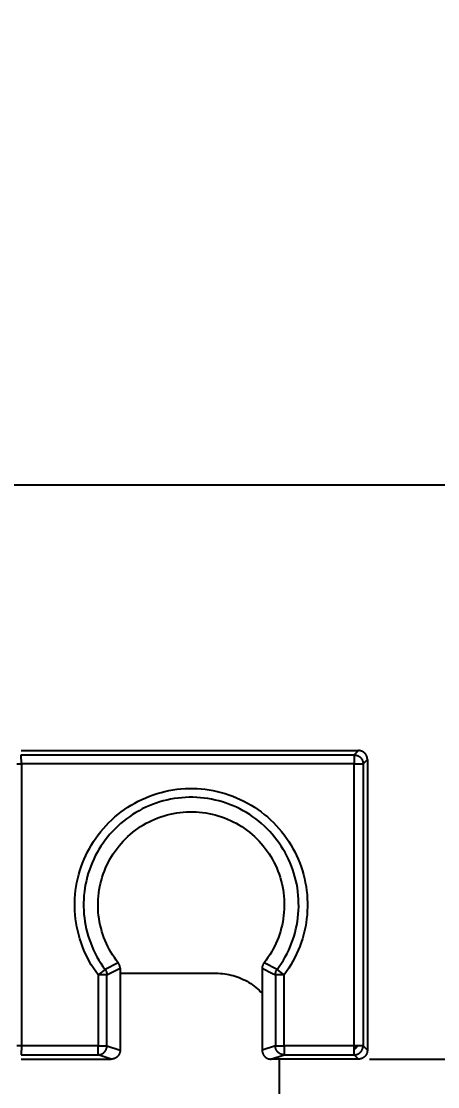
# Model space of a CAD drawing. Header units: millimetres. Extents: x 5343 to 5937, y -2661 to -1821.
# Drawn here: x 5563.2 to 5586.8, y -2048.6 to -1988.3 of the extents above; entities that cross this region are included whole.
import ezdxf

# ---------------------------------------------------------------- set-up
doc = ezdxf.new("R2010")
doc.units = ezdxf.units.MM
doc.header["$LTSCALE"] = 0.1
doc.layers.get('0').update_dxf_attribs({"lineweight": 15})
doc.styles.get("Standard").update_dxf_attribs({"font": 'arial.ttf'})
doc.dimstyles.new('ISO-25', dxfattribs={"dimtxt": 2.5, "dimasz": 2.5, "dimexe": 1.25, "dimexo": 0.625, "dimtad": 1, "dimlfac": 5, "dimtxsty": 'Standard', "dimcen": 2.5, "dimadec": 0, "dimazin": 0, "dimtfac": 1, "dimtmove": 0, "dimatfit": 3, "dimfxl": 1, "dimarcsym": 0})

# ---------------------------------------------------------------- blocks, each defined once
blk = doc.blocks.new('*D37')
at = {"color": 3, "lineweight": -2, "transparency": 16777216}
for p, q in [((5559.993, -2014.54), (5642.815, -2014.54)), ((5641.565, -2021.54), (5641.565, -2076.013)), ((5574.851, -2083.013), (5642.815, -2083.013))]:
    blk.add_line(p, q, dxfattribs=at)
at = {"color": 3, "transparency": 16777216}
for points in [[(5640.398, -2021.54), (5642.731, -2021.54), (5641.565, -2014.54)], [(5640.398, -2076.013), (5642.731, -2076.013), (5641.565, -2083.013)]]:
    blk.add_solid(points, dxfattribs=at)
at = {"layer": 'Defpoints', "color": 0, "transparency": 16777216}
for p in [(5559.368, -2014.54), (5574.226, -2083.013), (5641.565, -2083.013)]:
    blk.add_point(p, dxfattribs=at)
at = {"color": 3, "transparency": 16777216, "insert": (5636.733, -2048.776), "char_height": 7, "attachment_point": 5, "rotation": 90, "bg_fill": 3, "box_fill_scale": 1.1, "bg_fill_color": 256, "bg_fill_true_color": 13158600, "bg_fill_transparency": 0}
blk.add_mtext('136,9', dxfattribs=at)
blk = doc.blocks.new('*D41')
at = {"color": 3, "lineweight": -2, "transparency": 16777216}
for p, q in [((5609.9, -2014.54), (5609.9, -1989.42)), ((5559.993, -2014.54), (5611.15, -2014.54)), ((5609.9, -2040.077), (5609.9, -2021.54)), ((5582.922, -2047.077), (5611.15, -2047.077))]:
    blk.add_line(p, q, dxfattribs=at)
at = {"color": 3, "transparency": 16777216}
for points in [[(5608.733, -2021.54), (5611.066, -2021.54), (5609.9, -2014.54)], [(5608.733, -2040.077), (5611.066, -2040.077), (5609.9, -2047.077)]]:
    blk.add_solid(points, dxfattribs=at)
at = {"layer": 'Defpoints', "color": 0, "transparency": 16777216}
for p in [(5559.368, -2014.54), (5582.297, -2047.077), (5609.9, -2047.077)]:
    blk.add_point(p, dxfattribs=at)
at = {"color": 3, "transparency": 16777216, "insert": (5605.068, -1998.48), "char_height": 7, "attachment_point": 5, "rotation": 90, "bg_fill": 3, "box_fill_scale": 1.1, "bg_fill_color": 256, "bg_fill_true_color": 13158600, "bg_fill_transparency": 0}
blk.add_mtext('65,1', dxfattribs=at)

msp = doc.modelspace()

# ---------------------------------------------------------------- linework, layer by layer
at = {"color": 7, "linetype": 'Continuous', "lineweight": 25}
for p, q in [((5563.179, -2029.595), (5582.297, -2029.595)), ((5563.183, -2030.339), (5563.179, -2029.839)), ((5563.179, -2029.839), (5582.053, -2029.839)), ((5582.297, -2029.595), (5582.053, -2029.839)), ((5582.053, -2029.839), (5582.07, -2029.839)), ((5582.053, -2029.839), (5582.053, -2030.339)), ((5582.07, -2029.839), (5582.088, -2029.84)), ((5582.088, -2029.84), (5582.105, -2029.842)), ((5582.105, -2029.842), (5582.122, -2029.844)), ((5582.122, -2029.844), (5582.14, -2029.847)), ((5582.14, -2029.847), (5582.157, -2029.85)), ((5582.157, -2029.85), (5582.174, -2029.854)), ((5582.315, -2029.595), (5582.297, -2029.595)), ((5582.332, -2029.596), (5582.315, -2029.595)), ((5582.35, -2029.597), (5582.332, -2029.596)), ((5582.367, -2029.6), (5582.35, -2029.597)), ((5582.384, -2029.602), (5582.367, -2029.6)), ((5582.401, -2029.606), (5582.384, -2029.602)), ((5582.418, -2029.61), (5582.401, -2029.606)), ((5582.435, -2029.614), (5582.418, -2029.61)), ((5582.452, -2029.619), (5582.435, -2029.614)), ((5582.468, -2029.625), (5582.452, -2029.619)), ((5582.485, -2029.631), (5582.468, -2029.625)), ((5582.501, -2029.638), (5582.485, -2029.631)), ((5582.517, -2029.645), (5582.501, -2029.638)), ((5582.532, -2029.653), (5582.517, -2029.645)), ((5582.547, -2029.662), (5582.532, -2029.653)), ((5582.562, -2029.671), (5582.547, -2029.662)), ((5582.577, -2029.68), (5582.562, -2029.671)), ((5582.591, -2029.69), (5582.577, -2029.68)), ((5582.605, -2029.701), (5582.591, -2029.69)), ((5582.619, -2029.712), (5582.605, -2029.701)), ((5582.632, -2029.723), (5582.619, -2029.712)), ((5582.645, -2029.735), (5582.632, -2029.723)), ((5582.657, -2029.747), (5582.645, -2029.735)), ((5582.669, -2029.76), (5582.657, -2029.747)), ((5582.68, -2029.773), (5582.669, -2029.76)), ((5582.691, -2029.787), (5582.68, -2029.773)), ((5582.702, -2029.801), (5582.691, -2029.787)), ((5582.712, -2029.815), (5582.702, -2029.801)), ((5582.721, -2029.83), (5582.712, -2029.815)), ((5582.73, -2029.845), (5582.721, -2029.83)), ((5582.739, -2029.86), (5582.73, -2029.845)), ((5562.933, -2030.339), (5563.183, -2030.339)), ((5582.053, -2030.339), (5563.183, -2030.339)), ((5563.183, -2030.339), (5563.183, -2046.333)), ((5582.053, -2046.333), (5582.053, -2030.339)), ((5582.053, -2030.339), (5582.553, -2030.339)), ((5582.174, -2029.854), (5582.191, -2029.859)), ((5582.191, -2029.859), (5582.207, -2029.864)), ((5582.207, -2029.864), (5582.224, -2029.869)), ((5582.224, -2029.869), (5582.24, -2029.876)), ((5582.24, -2029.876), (5582.256, -2029.882)), ((5582.256, -2029.882), (5582.272, -2029.89)), ((5582.272, -2029.89), (5582.288, -2029.898)), ((5582.288, -2029.898), (5582.303, -2029.906)), ((5582.303, -2029.906), (5582.318, -2029.915)), ((5582.318, -2029.915), (5582.332, -2029.925)), ((5582.332, -2029.925), (5582.347, -2029.935)), ((5582.347, -2029.935), (5582.361, -2029.945)), ((5582.361, -2029.945), (5582.374, -2029.956)), ((5582.374, -2029.956), (5582.387, -2029.968)), ((5582.387, -2029.968), (5582.4, -2029.98)), ((5582.4, -2029.98), (5582.412, -2029.992)), ((5582.412, -2029.992), (5582.424, -2030.005)), ((5582.424, -2030.005), (5582.436, -2030.018)), ((5582.436, -2030.018), (5582.447, -2030.031)), ((5582.447, -2030.031), (5582.457, -2030.045)), ((5582.457, -2030.045), (5582.467, -2030.06)), ((5582.467, -2030.06), (5582.477, -2030.074)), ((5582.477, -2030.074), (5582.486, -2030.089)), ((5582.486, -2030.089), (5582.494, -2030.104)), ((5582.494, -2030.104), (5582.502, -2030.12)), ((5582.502, -2030.12), (5582.51, -2030.136)), ((5582.51, -2030.136), (5582.516, -2030.152)), ((5582.516, -2030.152), (5582.523, -2030.168)), ((5582.523, -2030.168), (5582.528, -2030.185)), ((5582.528, -2030.185), (5582.533, -2030.201)), ((5582.533, -2030.201), (5582.538, -2030.218)), ((5582.538, -2030.218), (5582.542, -2030.235)), ((5582.542, -2030.235), (5582.545, -2030.252)), ((5582.545, -2030.252), (5582.548, -2030.27)), ((5582.548, -2030.27), (5582.55, -2030.287)), ((5582.55, -2030.287), (5582.552, -2030.304)), ((5582.552, -2030.304), (5582.553, -2030.322)), ((5582.553, -2030.339), (5582.797, -2030.095)), ((5582.553, -2030.322), (5582.553, -2030.339)), ((5582.553, -2030.339), (5582.553, -2046.333)), ((5582.747, -2029.875), (5582.739, -2029.86)), ((5582.754, -2029.891), (5582.747, -2029.875)), ((5582.761, -2029.907), (5582.754, -2029.891)), ((5582.767, -2029.924), (5582.761, -2029.907)), ((5582.773, -2029.94), (5582.767, -2029.924)), ((5582.778, -2029.957), (5582.773, -2029.94)), ((5582.782, -2029.974), (5582.778, -2029.957)), ((5582.786, -2029.991), (5582.782, -2029.974)), ((5582.79, -2030.008), (5582.786, -2029.991)), ((5582.792, -2030.025), (5582.79, -2030.008)), ((5582.795, -2030.042), (5582.792, -2030.025)), ((5582.796, -2030.06), (5582.795, -2030.042)), ((5582.797, -2030.077), (5582.796, -2030.06)), ((5582.797, -2030.095), (5582.797, -2030.077)), ((5582.797, -2030.095), (5582.797, -2046.577)), ((5570.02, -2032.357), (5570.23, -2032.263)), ((5570.23, -2032.263), (5570.444, -2032.177)), ((5570.444, -2032.177), (5570.66, -2032.098)), ((5570.66, -2032.098), (5570.879, -2032.027)), ((5570.879, -2032.027), (5571.1, -2031.964)), ((5571.1, -2031.964), (5571.323, -2031.908)), ((5571.323, -2031.908), (5571.548, -2031.861)), ((5571.548, -2031.861), (5571.775, -2031.821)), ((5571.775, -2031.821), (5572.003, -2031.789)), ((5572.003, -2031.789), (5572.232, -2031.765)), ((5572.275, -2032.262), (5572.063, -2032.284)), ((5572.232, -2031.765), (5572.461, -2031.749)), ((5572.487, -2032.247), (5572.275, -2032.262)), ((5572.461, -2031.749), (5572.691, -2031.741)), ((5572.7, -2032.24), (5572.487, -2032.247)), ((5572.691, -2031.741), (5572.921, -2031.741)), ((5572.912, -2032.24), (5572.7, -2032.24)), ((5573.125, -2032.247), (5572.912, -2032.24)), ((5572.921, -2031.741), (5573.151, -2031.749)), ((5573.337, -2032.262), (5573.125, -2032.247)), ((5573.151, -2031.749), (5573.381, -2031.765)), ((5573.549, -2032.284), (5573.337, -2032.262)), ((5573.381, -2031.765), (5573.609, -2031.789)), ((5573.609, -2031.789), (5573.837, -2031.821)), ((5573.837, -2031.821), (5574.064, -2031.861)), ((5574.064, -2031.861), (5574.289, -2031.908)), ((5574.289, -2031.908), (5574.512, -2031.964)), ((5574.512, -2031.964), (5574.733, -2032.027)), ((5574.733, -2032.027), (5574.952, -2032.098)), ((5574.952, -2032.098), (5575.169, -2032.177)), ((5575.169, -2032.177), (5575.382, -2032.263)), ((5575.382, -2032.263), (5575.592, -2032.357)), ((5569.025, -2032.931), (5569.215, -2032.802)), ((5569.215, -2032.802), (5569.411, -2032.681)), ((5569.411, -2032.681), (5569.61, -2032.566)), ((5569.61, -2032.566), (5569.813, -2032.458)), ((5569.813, -2032.458), (5570.02, -2032.357)), ((5570.231, -2032.809), (5570.04, -2032.902)), ((5570.425, -2032.723), (5570.231, -2032.809)), ((5570.622, -2032.643), (5570.425, -2032.723)), ((5570.822, -2032.57), (5570.622, -2032.643)), ((5571.025, -2032.505), (5570.822, -2032.57)), ((5571.229, -2032.446), (5571.025, -2032.505)), ((5571.435, -2032.395), (5571.229, -2032.446)), ((5571.643, -2032.35), (5571.435, -2032.395)), ((5571.853, -2032.314), (5571.643, -2032.35)), ((5572.063, -2032.284), (5571.853, -2032.314)), ((5573.759, -2032.314), (5573.549, -2032.284)), ((5573.969, -2032.35), (5573.759, -2032.314)), ((5574.177, -2032.395), (5573.969, -2032.35)), ((5574.383, -2032.446), (5574.177, -2032.395)), ((5574.588, -2032.505), (5574.383, -2032.446)), ((5574.79, -2032.57), (5574.588, -2032.505)), ((5574.99, -2032.643), (5574.79, -2032.57)), ((5575.187, -2032.723), (5574.99, -2032.643)), ((5575.381, -2032.809), (5575.187, -2032.723)), ((5575.573, -2032.902), (5575.381, -2032.809)), ((5575.592, -2032.357), (5575.799, -2032.458)), ((5575.799, -2032.458), (5576.002, -2032.566)), ((5576.002, -2032.566), (5576.201, -2032.681)), ((5576.201, -2032.681), (5576.397, -2032.802)), ((5576.397, -2032.802), (5576.587, -2032.931)), ((5568.31, -2033.509), (5568.481, -2033.356)), ((5568.481, -2033.356), (5568.657, -2033.208)), ((5568.657, -2033.208), (5568.838, -2033.066)), ((5568.838, -2033.066), (5569.025, -2032.931)), ((5569.139, -2033.465), (5568.971, -2033.596)), ((5569.311, -2033.34), (5569.139, -2033.465)), ((5569.487, -2033.221), (5569.311, -2033.34)), ((5569.668, -2033.108), (5569.487, -2033.221)), ((5569.852, -2033.002), (5569.668, -2033.108)), ((5570.04, -2032.902), (5569.852, -2033.002)), ((5570.755, -2033.473), (5570.926, -2033.405)), ((5570.926, -2033.405), (5571.098, -2033.342)), ((5571.098, -2033.342), (5571.273, -2033.286)), ((5571.273, -2033.286), (5571.449, -2033.236)), ((5571.449, -2033.236), (5571.627, -2033.192)), ((5571.627, -2033.192), (5571.807, -2033.154)), ((5571.807, -2033.154), (5571.987, -2033.122)), ((5571.987, -2033.122), (5572.169, -2033.097)), ((5572.169, -2033.097), (5572.352, -2033.078)), ((5572.352, -2033.078), (5572.535, -2033.065)), ((5572.535, -2033.065), (5572.718, -2033.059)), ((5572.718, -2033.059), (5572.902, -2033.059)), ((5572.902, -2033.059), (5573.085, -2033.065)), ((5573.085, -2033.065), (5573.268, -2033.078)), ((5573.268, -2033.078), (5573.45, -2033.097)), ((5573.45, -2033.097), (5573.632, -2033.123)), ((5573.632, -2033.123), (5573.813, -2033.154)), ((5573.813, -2033.154), (5573.992, -2033.192)), ((5573.992, -2033.192), (5574.17, -2033.237)), ((5574.17, -2033.237), (5574.347, -2033.287)), ((5574.347, -2033.287), (5574.521, -2033.344)), ((5574.521, -2033.344), (5574.694, -2033.406)), ((5574.694, -2033.406), (5574.864, -2033.475)), ((5575.76, -2033.002), (5575.573, -2032.902)), ((5575.945, -2033.108), (5575.76, -2033.002)), ((5576.125, -2033.221), (5575.945, -2033.108)), ((5576.301, -2033.34), (5576.125, -2033.221)), ((5576.474, -2033.465), (5576.301, -2033.34)), ((5576.641, -2033.596), (5576.474, -2033.465)), ((5576.587, -2032.931), (5576.774, -2033.066)), ((5576.774, -2033.066), (5576.955, -2033.208)), ((5576.955, -2033.208), (5577.131, -2033.356)), ((5577.131, -2033.356), (5577.302, -2033.509)), ((5567.682, -2034.182), (5567.83, -2034.006)), ((5567.83, -2034.006), (5567.984, -2033.835)), ((5567.984, -2033.835), (5568.144, -2033.669)), ((5568.144, -2033.669), (5568.31, -2033.509)), ((5568.497, -2034.022), (5568.349, -2034.175)), ((5568.65, -2033.875), (5568.497, -2034.022)), ((5568.808, -2033.732), (5568.65, -2033.875)), ((5568.971, -2033.596), (5568.808, -2033.732)), ((5569.644, -2034.111), (5569.793, -2034.003)), ((5569.793, -2034.003), (5569.945, -2033.901)), ((5569.945, -2033.901), (5570.101, -2033.805)), ((5570.101, -2033.805), (5570.26, -2033.713)), ((5570.26, -2033.713), (5570.422, -2033.627)), ((5570.422, -2033.627), (5570.588, -2033.547)), ((5570.588, -2033.547), (5570.755, -2033.473)), ((5574.864, -2033.475), (5575.032, -2033.549)), ((5575.032, -2033.549), (5575.197, -2033.629)), ((5575.197, -2033.629), (5575.359, -2033.715)), ((5575.359, -2033.715), (5575.518, -2033.807)), ((5575.518, -2033.807), (5575.674, -2033.903)), ((5575.674, -2033.903), (5575.826, -2034.006)), ((5575.826, -2034.006), (5575.975, -2034.113)), ((5576.804, -2033.732), (5576.641, -2033.596)), ((5576.962, -2033.875), (5576.804, -2033.732)), ((5577.115, -2034.022), (5576.962, -2033.875)), ((5577.263, -2034.175), (5577.115, -2034.022)), ((5577.302, -2033.509), (5577.468, -2033.669)), ((5577.468, -2033.669), (5577.628, -2033.835)), ((5577.628, -2033.835), (5577.782, -2034.006)), ((5577.782, -2034.006), (5577.93, -2034.182)), ((5567.276, -2034.74), (5567.405, -2034.549)), ((5567.405, -2034.549), (5567.54, -2034.363)), ((5567.54, -2034.363), (5567.682, -2034.182)), ((5567.939, -2034.664), (5567.814, -2034.836)), ((5568.07, -2034.496), (5567.939, -2034.664)), ((5568.207, -2034.333), (5568.07, -2034.496)), ((5568.349, -2034.175), (5568.207, -2034.333)), ((5568.961, -2034.721), (5569.089, -2034.59)), ((5569.089, -2034.59), (5569.221, -2034.463)), ((5569.221, -2034.463), (5569.358, -2034.341)), ((5569.358, -2034.341), (5569.499, -2034.223)), ((5569.499, -2034.223), (5569.644, -2034.111)), ((5575.975, -2034.113), (5576.12, -2034.226)), ((5576.12, -2034.226), (5576.26, -2034.343)), ((5576.26, -2034.343), (5576.397, -2034.466)), ((5576.397, -2034.466), (5576.53, -2034.593)), ((5576.53, -2034.593), (5576.657, -2034.724)), ((5577.406, -2034.333), (5577.263, -2034.175)), ((5577.542, -2034.496), (5577.406, -2034.333)), ((5577.673, -2034.664), (5577.542, -2034.496)), ((5577.799, -2034.836), (5577.673, -2034.664)), ((5577.93, -2034.182), (5578.072, -2034.363)), ((5578.072, -2034.363), (5578.207, -2034.549)), ((5578.207, -2034.549), (5578.336, -2034.74)), ((5566.931, -2035.337), (5567.039, -2035.134)), ((5567.039, -2035.134), (5567.154, -2034.935)), ((5567.154, -2034.935), (5567.276, -2034.74)), ((5567.582, -2035.192), (5567.475, -2035.376)), ((5567.695, -2035.012), (5567.582, -2035.192)), ((5567.814, -2034.836), (5567.695, -2035.012)), ((5568.497, -2035.289), (5568.606, -2035.141)), ((5568.606, -2035.141), (5568.719, -2034.997)), ((5568.719, -2034.997), (5568.838, -2034.857)), ((5568.838, -2034.857), (5568.961, -2034.721)), ((5576.657, -2034.724), (5576.781, -2034.86)), ((5576.781, -2034.86), (5576.899, -2035)), ((5576.899, -2035), (5577.013, -2035.145)), ((5577.013, -2035.145), (5577.121, -2035.293)), ((5577.918, -2035.012), (5577.799, -2034.836)), ((5578.03, -2035.192), (5577.918, -2035.012)), ((5578.137, -2035.376), (5578.03, -2035.192)), ((5578.336, -2034.74), (5578.458, -2034.935)), ((5578.458, -2034.935), (5578.573, -2035.134)), ((5578.573, -2035.134), (5578.681, -2035.337)), ((5566.65, -2035.967), (5566.736, -2035.754)), ((5566.736, -2035.754), (5566.83, -2035.544)), ((5566.83, -2035.544), (5566.931, -2035.337)), ((5567.282, -2035.755), (5567.195, -2035.949)), ((5567.375, -2035.564), (5567.282, -2035.755)), ((5567.475, -2035.376), (5567.375, -2035.564)), ((5568.116, -2035.916), (5568.203, -2035.755)), ((5568.203, -2035.755), (5568.296, -2035.596)), ((5568.296, -2035.596), (5568.394, -2035.441)), ((5568.394, -2035.441), (5568.497, -2035.289)), ((5577.121, -2035.293), (5577.224, -2035.444)), ((5577.224, -2035.444), (5577.322, -2035.6)), ((5577.322, -2035.6), (5577.414, -2035.758)), ((5577.414, -2035.758), (5577.501, -2035.92)), ((5578.237, -2035.564), (5578.137, -2035.376)), ((5578.33, -2035.755), (5578.237, -2035.564)), ((5578.417, -2035.949), (5578.33, -2035.755)), ((5578.681, -2035.337), (5578.782, -2035.544)), ((5578.782, -2035.544), (5578.876, -2035.754)), ((5578.876, -2035.754), (5578.963, -2035.967)), ((5566.436, -2036.623), (5566.499, -2036.402)), ((5566.499, -2036.402), (5566.571, -2036.183)), ((5566.571, -2036.183), (5566.65, -2035.967)), ((5567.043, -2036.346), (5566.977, -2036.548)), ((5567.115, -2036.146), (5567.043, -2036.346)), ((5567.195, -2035.949), (5567.115, -2036.146)), ((5567.826, -2036.59), (5567.89, -2036.418)), ((5567.89, -2036.418), (5567.959, -2036.248)), ((5567.959, -2036.248), (5568.035, -2036.081)), ((5568.035, -2036.081), (5568.116, -2035.916)), ((5577.501, -2035.92), (5577.582, -2036.084)), ((5577.582, -2036.084), (5577.658, -2036.252)), ((5577.658, -2036.252), (5577.727, -2036.421)), ((5577.727, -2036.421), (5577.791, -2036.593)), ((5578.497, -2036.146), (5578.417, -2035.949)), ((5578.57, -2036.346), (5578.497, -2036.146)), ((5578.636, -2036.548), (5578.57, -2036.346)), ((5578.963, -2035.967), (5579.041, -2036.183)), ((5579.041, -2036.183), (5579.113, -2036.402)), ((5579.113, -2036.402), (5579.176, -2036.623)), ((5566.292, -2037.298), (5566.332, -2037.071)), ((5566.332, -2037.071), (5566.38, -2036.846)), ((5566.38, -2036.846), (5566.436, -2036.623)), ((5566.866, -2036.959), (5566.822, -2037.167)), ((5566.918, -2036.753), (5566.866, -2036.959)), ((5566.977, -2036.548), (5566.918, -2036.753)), ((5567.671, -2037.118), (5567.717, -2036.94)), ((5567.717, -2036.94), (5567.768, -2036.764)), ((5567.768, -2036.764), (5567.826, -2036.59)), ((5577.791, -2036.593), (5577.849, -2036.768)), ((5577.849, -2036.768), (5577.9, -2036.944)), ((5577.9, -2036.944), (5577.945, -2037.121)), ((5578.694, -2036.753), (5578.636, -2036.548)), ((5578.746, -2036.959), (5578.694, -2036.753)), ((5578.79, -2037.167), (5578.746, -2036.959)), ((5579.176, -2036.623), (5579.232, -2036.846)), ((5579.232, -2036.846), (5579.28, -2037.071)), ((5579.28, -2037.071), (5579.32, -2037.298)), ((5566.235, -2037.755), (5566.26, -2037.526)), ((5566.26, -2037.526), (5566.292, -2037.298)), ((5566.755, -2037.587), (5566.732, -2037.799)), ((5566.785, -2037.377), (5566.755, -2037.587)), ((5566.822, -2037.167), (5566.785, -2037.377)), ((5567.552, -2037.841), (5567.572, -2037.659)), ((5567.572, -2037.659), (5567.599, -2037.477)), ((5567.599, -2037.477), (5567.632, -2037.297)), ((5567.632, -2037.297), (5567.671, -2037.118)), ((5577.945, -2037.121), (5577.985, -2037.301)), ((5577.985, -2037.301), (5578.017, -2037.481)), ((5578.017, -2037.481), (5578.044, -2037.663)), ((5578.044, -2037.663), (5578.064, -2037.845)), ((5578.828, -2037.377), (5578.79, -2037.167)), ((5578.857, -2037.587), (5578.828, -2037.377)), ((5578.88, -2037.799), (5578.857, -2037.587)), ((5579.32, -2037.298), (5579.353, -2037.526)), ((5579.353, -2037.526), (5579.377, -2037.755)), ((5566.21, -2038.444), (5566.211, -2038.214)), ((5566.211, -2038.214), (5566.219, -2037.984)), ((5566.219, -2037.984), (5566.235, -2037.755)), ((5566.717, -2038.011), (5566.71, -2038.223)), ((5566.71, -2038.223), (5566.71, -2038.436)), ((5566.732, -2037.799), (5566.717, -2038.011)), ((5567.529, -2038.391), (5567.53, -2038.207)), ((5567.53, -2038.207), (5567.538, -2038.024)), ((5567.538, -2038.024), (5567.552, -2037.841)), ((5578.064, -2037.845), (5578.078, -2038.028)), ((5578.078, -2038.028), (5578.086, -2038.211)), ((5578.086, -2038.211), (5578.087, -2038.395)), ((5578.895, -2038.011), (5578.88, -2037.799)), ((5578.902, -2038.223), (5578.895, -2038.011)), ((5578.903, -2038.436), (5578.902, -2038.223)), ((5579.377, -2037.755), (5579.393, -2037.984)), ((5579.393, -2037.984), (5579.401, -2038.214)), ((5579.401, -2038.214), (5579.402, -2038.444)), ((5566.218, -2038.674), (5566.21, -2038.444)), ((5566.234, -2038.904), (5566.218, -2038.674)), ((5566.258, -2039.133), (5566.234, -2038.904)), ((5566.71, -2038.436), (5566.717, -2038.649)), ((5566.717, -2038.649), (5566.731, -2038.861)), ((5566.731, -2038.861), (5566.753, -2039.072)), ((5567.534, -2038.574), (5567.529, -2038.391)), ((5567.545, -2038.757), (5567.534, -2038.574)), ((5567.563, -2038.94), (5567.545, -2038.757)), ((5578.07, -2038.761), (5578.052, -2038.944)), ((5578.082, -2038.578), (5578.07, -2038.761)), ((5578.087, -2038.395), (5578.082, -2038.578)), ((5578.859, -2039.072), (5578.881, -2038.861)), ((5578.881, -2038.861), (5578.895, -2038.649)), ((5578.895, -2038.649), (5578.903, -2038.436)), ((5579.378, -2038.904), (5579.354, -2039.133)), ((5579.394, -2038.674), (5579.378, -2038.904)), ((5579.402, -2038.444), (5579.394, -2038.674)), ((5566.29, -2039.36), (5566.258, -2039.133)), ((5566.329, -2039.587), (5566.29, -2039.36)), ((5566.753, -2039.072), (5566.783, -2039.283)), ((5566.783, -2039.283), (5566.819, -2039.492)), ((5566.819, -2039.492), (5566.863, -2039.701)), ((5567.587, -2039.122), (5567.563, -2038.94)), ((5567.617, -2039.303), (5567.587, -2039.122)), ((5567.654, -2039.483), (5567.617, -2039.303)), ((5567.697, -2039.661), (5567.654, -2039.483)), ((5577.961, -2039.486), (5577.918, -2039.665)), ((5577.998, -2039.307), (5577.961, -2039.486)), ((5578.028, -2039.126), (5577.998, -2039.307)), ((5578.052, -2038.944), (5578.028, -2039.126)), ((5578.749, -2039.701), (5578.793, -2039.492)), ((5578.793, -2039.492), (5578.829, -2039.283)), ((5578.829, -2039.283), (5578.859, -2039.072)), ((5579.323, -2039.36), (5579.283, -2039.587)), ((5579.354, -2039.133), (5579.323, -2039.36)), ((5566.377, -2039.812), (5566.329, -2039.587)), ((5566.432, -2040.036), (5566.377, -2039.812)), ((5566.495, -2040.257), (5566.432, -2040.036)), ((5566.863, -2039.701), (5566.915, -2039.907)), ((5566.915, -2039.907), (5566.973, -2040.112)), ((5566.973, -2040.112), (5567.038, -2040.314)), ((5567.746, -2039.838), (5567.697, -2039.661)), ((5567.801, -2040.013), (5567.746, -2039.838)), ((5567.862, -2040.186), (5567.801, -2040.013)), ((5577.813, -2040.016), (5577.752, -2040.189)), ((5577.868, -2039.842), (5577.813, -2040.016)), ((5577.918, -2039.665), (5577.868, -2039.842)), ((5578.574, -2040.314), (5578.639, -2040.112)), ((5578.639, -2040.112), (5578.698, -2039.907)), ((5578.698, -2039.907), (5578.749, -2039.701)), ((5579.18, -2040.036), (5579.117, -2040.257)), ((5579.235, -2039.812), (5579.18, -2040.036)), ((5579.283, -2039.587), (5579.235, -2039.812)), ((5566.566, -2040.476), (5566.495, -2040.257)), ((5566.645, -2040.692), (5566.566, -2040.476)), ((5566.731, -2040.906), (5566.645, -2040.692)), ((5567.038, -2040.314), (5567.111, -2040.514)), ((5567.111, -2040.514), (5567.19, -2040.711)), ((5567.19, -2040.711), (5567.277, -2040.906)), ((5567.93, -2040.356), (5567.862, -2040.186)), ((5568.003, -2040.525), (5567.93, -2040.356)), ((5568.082, -2040.69), (5568.003, -2040.525)), ((5568.166, -2040.853), (5568.082, -2040.69)), ((5577.532, -2040.694), (5577.447, -2040.857)), ((5577.611, -2040.528), (5577.532, -2040.694)), ((5577.684, -2040.36), (5577.611, -2040.528)), ((5577.752, -2040.189), (5577.684, -2040.36)), ((5578.336, -2040.906), (5578.422, -2040.711)), ((5578.422, -2040.711), (5578.501, -2040.514)), ((5578.501, -2040.514), (5578.574, -2040.314)), ((5578.967, -2040.692), (5578.882, -2040.906)), ((5579.046, -2040.476), (5578.967, -2040.692)), ((5579.117, -2040.257), (5579.046, -2040.476)), ((5566.824, -2041.116), (5566.731, -2040.906)), ((5566.925, -2041.323), (5566.824, -2041.116)), ((5567.277, -2040.906), (5567.37, -2041.097)), ((5567.37, -2041.097), (5567.469, -2041.285)), ((5567.469, -2041.285), (5567.575, -2041.469)), ((5568.256, -2041.013), (5568.166, -2040.853)), ((5568.352, -2041.169), (5568.256, -2041.013)), ((5568.453, -2041.322), (5568.352, -2041.169)), ((5577.261, -2041.173), (5577.16, -2041.326)), ((5577.357, -2041.016), (5577.261, -2041.173)), ((5577.447, -2040.857), (5577.357, -2041.016)), ((5578.037, -2041.469), (5578.143, -2041.285)), ((5578.143, -2041.285), (5578.243, -2041.097)), ((5578.243, -2041.097), (5578.336, -2040.906)), ((5578.788, -2041.116), (5578.688, -2041.323)), ((5578.882, -2040.906), (5578.788, -2041.116)), ((5567.032, -2041.526), (5566.925, -2041.323)), ((5567.147, -2041.726), (5567.032, -2041.526)), ((5567.269, -2041.921), (5567.147, -2041.726)), ((5567.397, -2042.112), (5567.269, -2041.921)), ((5567.575, -2041.469), (5567.688, -2041.65)), ((5567.688, -2041.65), (5567.806, -2041.826)), ((5567.806, -2041.826), (5567.931, -2041.998)), ((5568.671, -2041.618), (5567.931, -2041.998)), ((5568.56, -2041.472), (5568.453, -2041.322)), ((5568.671, -2041.618), (5568.56, -2041.472)), ((5568.681, -2041.631), (5568.671, -2041.618)), ((5568.691, -2041.645), (5568.681, -2041.631)), ((5568.7, -2041.659), (5568.691, -2041.645)), ((5568.709, -2041.673), (5568.7, -2041.659)), ((5568.717, -2041.687), (5568.709, -2041.673)), ((5568.725, -2041.702), (5568.717, -2041.687)), ((5568.733, -2041.717), (5568.725, -2041.702)), ((5568.739, -2041.733), (5568.733, -2041.717)), ((5568.746, -2041.748), (5568.739, -2041.733)), ((5568.752, -2041.764), (5568.746, -2041.748)), ((5568.757, -2041.78), (5568.752, -2041.764)), ((5568.762, -2041.796), (5568.757, -2041.78)), ((5568.766, -2041.812), (5568.762, -2041.796)), ((5568.769, -2041.828), (5568.766, -2041.812)), ((5568.772, -2041.845), (5568.769, -2041.828)), ((5568.775, -2041.861), (5568.772, -2041.845)), ((5568.777, -2041.878), (5568.775, -2041.861)), ((5568.778, -2041.895), (5568.777, -2041.878)), ((5568.779, -2041.912), (5568.778, -2041.895)), ((5568.779, -2041.928), (5568.779, -2041.912)), ((5576.834, -2041.895), (5576.833, -2041.912)), ((5576.833, -2041.912), (5576.833, -2041.928)), ((5576.835, -2041.878), (5576.834, -2041.895)), ((5576.837, -2041.862), (5576.835, -2041.878)), ((5576.84, -2041.845), (5576.837, -2041.862)), ((5576.843, -2041.829), (5576.84, -2041.845)), ((5576.846, -2041.812), (5576.843, -2041.829)), ((5576.851, -2041.796), (5576.846, -2041.812)), ((5576.855, -2041.78), (5576.851, -2041.796)), ((5576.861, -2041.764), (5576.855, -2041.78)), ((5576.866, -2041.748), (5576.861, -2041.764)), ((5576.873, -2041.733), (5576.866, -2041.748)), ((5576.879, -2041.717), (5576.873, -2041.733)), ((5576.887, -2041.702), (5576.879, -2041.717)), ((5576.895, -2041.688), (5576.887, -2041.702)), ((5576.903, -2041.673), (5576.895, -2041.688)), ((5576.912, -2041.659), (5576.903, -2041.673)), ((5576.921, -2041.645), (5576.912, -2041.659)), ((5576.931, -2041.631), (5576.921, -2041.645)), ((5576.941, -2041.618), (5576.931, -2041.631)), ((5577.681, -2041.998), (5576.941, -2041.618)), ((5577.054, -2041.475), (5576.942, -2041.621)), ((5577.16, -2041.326), (5577.054, -2041.475)), ((5577.681, -2041.998), (5577.806, -2041.826)), ((5577.806, -2041.826), (5577.924, -2041.65)), ((5577.924, -2041.65), (5578.037, -2041.469)), ((5578.343, -2041.921), (5578.215, -2042.112)), ((5578.465, -2041.726), (5578.343, -2041.921)), ((5578.58, -2041.526), (5578.465, -2041.726)), ((5578.688, -2041.323), (5578.58, -2041.526)), ((5567.532, -2042.298), (5567.397, -2042.112)), ((5567.931, -2041.998), (5567.532, -2042.298)), ((5568.031, -2042.298), (5567.532, -2042.298)), ((5567.532, -2042.298), (5567.532, -2046.333)), ((5567.931, -2041.998), (5567.941, -2042.012)), ((5567.941, -2042.012), (5567.951, -2042.026)), ((5567.951, -2042.026), (5567.96, -2042.04)), ((5567.96, -2042.04), (5567.968, -2042.055)), ((5567.968, -2042.055), (5567.976, -2042.07)), ((5567.976, -2042.07), (5567.983, -2042.085)), ((5567.983, -2042.085), (5567.99, -2042.101)), ((5567.99, -2042.101), (5567.997, -2042.116)), ((5567.997, -2042.116), (5568.003, -2042.132)), ((5568.003, -2042.132), (5568.008, -2042.148)), ((5568.008, -2042.148), (5568.013, -2042.164)), ((5568.013, -2042.164), (5568.017, -2042.181)), ((5568.017, -2042.181), (5568.021, -2042.197)), ((5568.021, -2042.197), (5568.024, -2042.214)), ((5568.024, -2042.214), (5568.027, -2042.231)), ((5568.027, -2042.231), (5568.029, -2042.247)), ((5568.029, -2042.247), (5568.03, -2042.264)), ((5568.03, -2042.264), (5568.031, -2042.281)), ((5568.031, -2042.298), (5568.779, -2041.928)), ((5568.031, -2042.281), (5568.031, -2042.298)), ((5568.031, -2046.333), (5568.031, -2042.298)), ((5568.779, -2041.928), (5568.779, -2046.577)), ((5568.779, -2042.213), (5574.226, -2042.213)), ((5574.226, -2042.213), (5574.348, -2042.215)), ((5574.348, -2042.215), (5574.469, -2042.221)), ((5574.469, -2042.221), (5574.591, -2042.231)), ((5574.591, -2042.231), (5574.711, -2042.246)), ((5574.711, -2042.246), (5574.832, -2042.265)), ((5574.832, -2042.265), (5574.951, -2042.287)), ((5574.951, -2042.287), (5575.07, -2042.314)), ((5575.07, -2042.314), (5575.188, -2042.345)), ((5575.188, -2042.345), (5575.305, -2042.38)), ((5575.305, -2042.38), (5575.42, -2042.418)), ((5575.42, -2042.418), (5575.534, -2042.461)), ((5575.534, -2042.461), (5575.647, -2042.508)), ((5575.647, -2042.508), (5575.758, -2042.558)), ((5576.833, -2041.928), (5576.833, -2046.577)), ((5576.833, -2041.928), (5577.419, -2042.218)), ((5577.419, -2042.218), (5577.581, -2042.298)), ((5577.581, -2042.281), (5577.582, -2042.264)), ((5577.581, -2042.298), (5577.581, -2042.281)), ((5578.08, -2042.298), (5577.581, -2042.298)), ((5577.581, -2042.298), (5577.581, -2046.333)), ((5577.582, -2042.264), (5577.583, -2042.247)), ((5577.583, -2042.247), (5577.586, -2042.231)), ((5577.586, -2042.231), (5577.588, -2042.214)), ((5577.588, -2042.214), (5577.591, -2042.197)), ((5577.591, -2042.197), (5577.595, -2042.181)), ((5577.595, -2042.181), (5577.599, -2042.164)), ((5577.599, -2042.164), (5577.604, -2042.148)), ((5577.604, -2042.148), (5577.609, -2042.132)), ((5577.609, -2042.132), (5577.615, -2042.116)), ((5577.615, -2042.116), (5577.622, -2042.101)), ((5577.622, -2042.101), (5577.629, -2042.085)), ((5577.629, -2042.085), (5577.636, -2042.07)), ((5577.636, -2042.07), (5577.644, -2042.055)), ((5577.644, -2042.055), (5577.653, -2042.04)), ((5577.653, -2042.04), (5577.662, -2042.026)), ((5577.662, -2042.026), (5577.671, -2042.012)), ((5577.671, -2042.012), (5577.681, -2041.998)), ((5578.08, -2042.298), (5577.681, -2041.998)), ((5578.215, -2042.112), (5578.08, -2042.298)), ((5578.08, -2046.333), (5578.08, -2042.298)), ((5575.758, -2042.558), (5575.867, -2042.612)), ((5575.867, -2042.612), (5575.974, -2042.67)), ((5575.974, -2042.67), (5576.079, -2042.731)), ((5576.079, -2042.731), (5576.182, -2042.796)), ((5576.182, -2042.796), (5576.283, -2042.865)), ((5576.283, -2042.865), (5576.381, -2042.937)), ((5576.381, -2042.937), (5576.477, -2043.012)), ((5576.477, -2043.012), (5576.57, -2043.09)), ((5576.57, -2043.09), (5576.66, -2043.172)), ((5576.66, -2043.172), (5576.748, -2043.256)), ((5576.748, -2043.256), (5576.833, -2043.344)), ((5563.183, -2046.333), (5562.933, -2046.333)), ((5563.183, -2046.333), (5563.179, -2046.832)), ((5567.532, -2046.333), (5563.183, -2046.333)), ((5567.532, -2046.833), (5567.532, -2046.333)), ((5567.532, -2046.333), (5568.031, -2046.333)), ((5567.796, -2046.757), (5567.811, -2046.747)), ((5567.811, -2046.747), (5567.825, -2046.737)), ((5567.825, -2046.737), (5567.839, -2046.727)), ((5567.839, -2046.727), (5567.853, -2046.716)), ((5567.853, -2046.716), (5567.866, -2046.704)), ((5567.866, -2046.704), (5567.879, -2046.692)), ((5567.879, -2046.692), (5567.891, -2046.68)), ((5567.891, -2046.68), (5567.903, -2046.667)), ((5567.903, -2046.667), (5567.914, -2046.654)), ((5567.914, -2046.654), (5567.925, -2046.641)), ((5567.925, -2046.641), (5567.936, -2046.627)), ((5567.936, -2046.627), (5567.946, -2046.613)), ((5567.946, -2046.613), (5567.955, -2046.598)), ((5567.955, -2046.598), (5567.964, -2046.583)), ((5567.964, -2046.583), (5567.973, -2046.568)), ((5567.973, -2046.568), (5567.981, -2046.552)), ((5567.981, -2046.552), (5567.988, -2046.537)), ((5567.988, -2046.537), (5567.995, -2046.521)), ((5567.995, -2046.521), (5568.001, -2046.504)), ((5568.001, -2046.504), (5568.007, -2046.488)), ((5568.007, -2046.488), (5568.012, -2046.471)), ((5568.012, -2046.471), (5568.017, -2046.454)), ((5568.017, -2046.454), (5568.021, -2046.437)), ((5568.021, -2046.437), (5568.024, -2046.42)), ((5568.024, -2046.42), (5568.027, -2046.403)), ((5568.027, -2046.403), (5568.029, -2046.386)), ((5568.029, -2046.386), (5568.031, -2046.369)), ((5568.031, -2046.369), (5568.032, -2046.351)), ((5568.032, -2046.351), (5568.032, -2046.334)), ((5568.032, -2046.334), (5568.779, -2046.577)), ((5568.749, -2046.748), (5568.743, -2046.765)), ((5568.755, -2046.732), (5568.749, -2046.748)), ((5568.76, -2046.715), (5568.755, -2046.732)), ((5568.765, -2046.698), (5568.76, -2046.715)), ((5568.768, -2046.681), (5568.765, -2046.698)), ((5568.772, -2046.664), (5568.768, -2046.681)), ((5568.775, -2046.647), (5568.772, -2046.664)), ((5568.777, -2046.63), (5568.775, -2046.647)), ((5568.778, -2046.612), (5568.777, -2046.63)), ((5568.779, -2046.595), (5568.778, -2046.612)), ((5568.779, -2046.577), (5568.779, -2046.595)), ((5577.58, -2046.334), (5576.833, -2046.577)), ((5576.833, -2046.577), (5576.833, -2046.595)), ((5576.833, -2046.595), (5576.834, -2046.612)), ((5576.834, -2046.612), (5576.836, -2046.63)), ((5576.836, -2046.63), (5576.838, -2046.647)), ((5576.838, -2046.647), (5576.84, -2046.664)), ((5576.84, -2046.664), (5576.844, -2046.681)), ((5576.844, -2046.681), (5576.848, -2046.698)), ((5576.848, -2046.698), (5576.852, -2046.715)), ((5576.852, -2046.715), (5576.857, -2046.732)), ((5576.857, -2046.732), (5576.863, -2046.748)), ((5576.863, -2046.748), (5576.869, -2046.765)), ((5577.58, -2046.351), (5577.58, -2046.334)), ((5577.581, -2046.369), (5577.58, -2046.351)), ((5577.581, -2046.333), (5578.08, -2046.333)), ((5577.583, -2046.386), (5577.581, -2046.369)), ((5577.585, -2046.403), (5577.583, -2046.386)), ((5577.588, -2046.42), (5577.585, -2046.403)), ((5577.591, -2046.437), (5577.588, -2046.42)), ((5577.595, -2046.454), (5577.591, -2046.437)), ((5577.6, -2046.471), (5577.595, -2046.454)), ((5577.605, -2046.488), (5577.6, -2046.471)), ((5577.611, -2046.504), (5577.605, -2046.488)), ((5577.617, -2046.521), (5577.611, -2046.504)), ((5577.624, -2046.537), (5577.617, -2046.521)), ((5577.631, -2046.552), (5577.624, -2046.537)), ((5577.639, -2046.568), (5577.631, -2046.552)), ((5577.648, -2046.583), (5577.639, -2046.568)), ((5577.657, -2046.598), (5577.648, -2046.583)), ((5577.666, -2046.613), (5577.657, -2046.598)), ((5577.676, -2046.627), (5577.666, -2046.613)), ((5577.687, -2046.641), (5577.676, -2046.627)), ((5577.698, -2046.654), (5577.687, -2046.641)), ((5577.709, -2046.667), (5577.698, -2046.654)), ((5577.721, -2046.68), (5577.709, -2046.667)), ((5577.733, -2046.692), (5577.721, -2046.68)), ((5577.746, -2046.704), (5577.733, -2046.692)), ((5577.759, -2046.716), (5577.746, -2046.704)), ((5577.773, -2046.727), (5577.759, -2046.716)), ((5577.787, -2046.737), (5577.773, -2046.727)), ((5577.801, -2046.747), (5577.787, -2046.737)), ((5577.816, -2046.757), (5577.801, -2046.747)), ((5582.053, -2046.333), (5578.08, -2046.333)), ((5578.08, -2046.333), (5578.08, -2046.833)), ((5582.206, -2046.333), (5582.053, -2046.486)), ((5582.053, -2046.833), (5582.053, -2046.333)), ((5582.553, -2046.333), (5582.053, -2046.333)), ((5582.053, -2046.521), (5582.067, -2046.512)), ((5582.067, -2046.512), (5582.082, -2046.503)), ((5582.082, -2046.503), (5582.095, -2046.494)), ((5582.095, -2046.494), (5582.109, -2046.484)), ((5582.109, -2046.484), (5582.122, -2046.473)), ((5582.122, -2046.473), (5582.135, -2046.462)), ((5582.135, -2046.462), (5582.148, -2046.451)), ((5582.148, -2046.451), (5582.16, -2046.439)), ((5582.16, -2046.439), (5582.171, -2046.427)), ((5582.171, -2046.427), (5582.183, -2046.415)), ((5582.183, -2046.415), (5582.193, -2046.402)), ((5582.193, -2046.402), (5582.204, -2046.389)), ((5582.204, -2046.389), (5582.214, -2046.375)), ((5582.214, -2046.375), (5582.223, -2046.361)), ((5582.223, -2046.361), (5582.232, -2046.347)), ((5582.232, -2046.347), (5582.241, -2046.333)), ((5582.318, -2046.757), (5582.332, -2046.747)), ((5582.332, -2046.747), (5582.347, -2046.737)), ((5582.347, -2046.737), (5582.361, -2046.727)), ((5582.361, -2046.727), (5582.374, -2046.716)), ((5582.374, -2046.716), (5582.387, -2046.704)), ((5582.387, -2046.704), (5582.4, -2046.692)), ((5582.4, -2046.692), (5582.412, -2046.68)), ((5582.412, -2046.68), (5582.424, -2046.667)), ((5582.424, -2046.667), (5582.436, -2046.654)), ((5582.436, -2046.654), (5582.447, -2046.64)), ((5582.447, -2046.64), (5582.457, -2046.627)), ((5582.457, -2046.627), (5582.467, -2046.612)), ((5582.467, -2046.612), (5582.477, -2046.598)), ((5582.477, -2046.598), (5582.486, -2046.583)), ((5582.486, -2046.583), (5582.494, -2046.567)), ((5582.494, -2046.567), (5582.502, -2046.552)), ((5582.502, -2046.552), (5582.51, -2046.536)), ((5582.51, -2046.536), (5582.516, -2046.52)), ((5582.516, -2046.52), (5582.523, -2046.504)), ((5582.523, -2046.504), (5582.528, -2046.487)), ((5582.528, -2046.487), (5582.533, -2046.471)), ((5582.533, -2046.471), (5582.538, -2046.454)), ((5582.538, -2046.454), (5582.542, -2046.437)), ((5582.542, -2046.437), (5582.545, -2046.42)), ((5582.545, -2046.42), (5582.548, -2046.402)), ((5582.548, -2046.402), (5582.55, -2046.385)), ((5582.55, -2046.385), (5582.552, -2046.368)), ((5582.552, -2046.368), (5582.553, -2046.35)), ((5582.553, -2046.35), (5582.553, -2046.333)), ((5582.553, -2046.333), (5582.797, -2046.577)), ((5582.767, -2046.748), (5582.761, -2046.764)), ((5582.773, -2046.732), (5582.767, -2046.748)), ((5582.778, -2046.715), (5582.773, -2046.732)), ((5582.782, -2046.698), (5582.778, -2046.715)), ((5582.786, -2046.681), (5582.782, -2046.698)), ((5582.79, -2046.664), (5582.786, -2046.681)), ((5582.792, -2046.647), (5582.79, -2046.664)), ((5582.795, -2046.629), (5582.792, -2046.647)), ((5582.796, -2046.612), (5582.795, -2046.629)), ((5582.797, -2046.595), (5582.796, -2046.612)), ((5582.797, -2046.577), (5582.797, -2046.595)), ((5563.17, -2047.077), (5563.179, -2047.077)), ((5563.179, -2046.832), (5567.532, -2046.833)), ((5563.179, -2047.077), (5568.279, -2047.077)), ((5567.532, -2046.833), (5567.549, -2046.832)), ((5568.279, -2047.077), (5567.532, -2046.833)), ((5567.549, -2046.832), (5567.567, -2046.831)), ((5567.567, -2046.831), (5567.584, -2046.83)), ((5567.584, -2046.83), (5567.601, -2046.828)), ((5567.601, -2046.828), (5567.619, -2046.825)), ((5567.619, -2046.825), (5567.636, -2046.822)), ((5567.636, -2046.822), (5567.653, -2046.818)), ((5567.653, -2046.818), (5567.67, -2046.813)), ((5567.67, -2046.813), (5567.686, -2046.808)), ((5567.686, -2046.808), (5567.703, -2046.802)), ((5567.703, -2046.802), (5567.719, -2046.796)), ((5567.719, -2046.796), (5567.735, -2046.789)), ((5567.735, -2046.789), (5567.751, -2046.782)), ((5567.751, -2046.782), (5567.766, -2046.774)), ((5567.766, -2046.774), (5567.781, -2046.765)), ((5567.781, -2046.765), (5567.796, -2046.757)), ((5568.297, -2047.077), (5568.279, -2047.077)), ((5568.314, -2047.076), (5568.297, -2047.077)), ((5568.332, -2047.074), (5568.314, -2047.076)), ((5568.349, -2047.072), (5568.332, -2047.074)), ((5568.366, -2047.07), (5568.349, -2047.072)), ((5568.383, -2047.066), (5568.366, -2047.07)), ((5568.4, -2047.062), (5568.383, -2047.066)), ((5568.417, -2047.058), (5568.4, -2047.062)), ((5568.434, -2047.053), (5568.417, -2047.058)), ((5568.45, -2047.047), (5568.434, -2047.053)), ((5568.467, -2047.041), (5568.45, -2047.047)), ((5568.483, -2047.034), (5568.467, -2047.041)), ((5568.499, -2047.027), (5568.483, -2047.034)), ((5568.514, -2047.019), (5568.499, -2047.027)), ((5568.529, -2047.01), (5568.514, -2047.019)), ((5568.544, -2047.001), (5568.529, -2047.01)), ((5568.559, -2046.992), (5568.544, -2047.001)), ((5568.573, -2046.982), (5568.559, -2046.992)), ((5568.587, -2046.971), (5568.573, -2046.982)), ((5568.601, -2046.96), (5568.587, -2046.971)), ((5568.614, -2046.949), (5568.601, -2046.96)), ((5568.627, -2046.937), (5568.614, -2046.949)), ((5568.639, -2046.925), (5568.627, -2046.937)), ((5568.651, -2046.912), (5568.639, -2046.925)), ((5568.662, -2046.899), (5568.651, -2046.912)), ((5568.673, -2046.885), (5568.662, -2046.899)), ((5568.684, -2046.871), (5568.673, -2046.885)), ((5568.694, -2046.857), (5568.684, -2046.871)), ((5568.703, -2046.842), (5568.694, -2046.857)), ((5568.712, -2046.827), (5568.703, -2046.842)), ((5568.721, -2046.812), (5568.712, -2046.827)), ((5568.729, -2046.796), (5568.721, -2046.812)), ((5568.736, -2046.781), (5568.729, -2046.796)), ((5568.743, -2046.765), (5568.736, -2046.781)), ((5576.869, -2046.765), (5576.876, -2046.781)), ((5576.876, -2046.781), (5576.883, -2046.797)), ((5576.883, -2046.797), (5576.891, -2046.812)), ((5576.891, -2046.812), (5576.9, -2046.827)), ((5576.9, -2046.827), (5576.909, -2046.842)), ((5576.909, -2046.842), (5576.918, -2046.857)), ((5576.918, -2046.857), (5576.928, -2046.871)), ((5576.928, -2046.871), (5576.939, -2046.885)), ((5576.939, -2046.885), (5576.95, -2046.899)), ((5576.95, -2046.899), (5576.961, -2046.912)), ((5576.961, -2046.912), (5576.973, -2046.925)), ((5576.973, -2046.925), (5576.986, -2046.937)), ((5576.986, -2046.937), (5576.998, -2046.949)), ((5576.998, -2046.949), (5577.011, -2046.96)), ((5577.011, -2046.96), (5577.025, -2046.971)), ((5577.025, -2046.971), (5577.039, -2046.982)), ((5577.039, -2046.982), (5577.053, -2046.992)), ((5577.053, -2046.992), (5577.068, -2047.001)), ((5577.068, -2047.001), (5577.083, -2047.01)), ((5577.083, -2047.01), (5577.098, -2047.019)), ((5577.098, -2047.019), (5577.114, -2047.027)), ((5577.114, -2047.027), (5577.129, -2047.034)), ((5577.129, -2047.034), (5577.146, -2047.041)), ((5577.146, -2047.041), (5577.162, -2047.047)), ((5577.162, -2047.047), (5577.178, -2047.053)), ((5577.178, -2047.053), (5577.195, -2047.058)), ((5577.195, -2047.058), (5577.212, -2047.062)), ((5577.212, -2047.062), (5577.229, -2047.066)), ((5577.229, -2047.066), (5577.246, -2047.07)), ((5577.246, -2047.07), (5577.263, -2047.072)), ((5577.263, -2047.072), (5577.281, -2047.074)), ((5577.281, -2047.074), (5577.298, -2047.076)), ((5577.298, -2047.076), (5577.315, -2047.077)), ((5577.315, -2047.077), (5577.333, -2047.077)), ((5577.333, -2047.077), (5578.08, -2046.833)), ((5582.297, -2047.077), (5577.333, -2047.077)), ((5577.796, -2047.077), (5577.796, -2079.443)), ((5577.831, -2046.765), (5577.816, -2046.757)), ((5577.846, -2046.774), (5577.831, -2046.765)), ((5577.861, -2046.782), (5577.846, -2046.774)), ((5577.877, -2046.789), (5577.861, -2046.782)), ((5577.893, -2046.796), (5577.877, -2046.789)), ((5577.909, -2046.802), (5577.893, -2046.796)), ((5577.926, -2046.808), (5577.909, -2046.802)), ((5577.943, -2046.813), (5577.926, -2046.808)), ((5577.959, -2046.818), (5577.943, -2046.813)), ((5577.976, -2046.822), (5577.959, -2046.818)), ((5577.993, -2046.825), (5577.976, -2046.822)), ((5578.011, -2046.828), (5577.993, -2046.825)), ((5578.028, -2046.83), (5578.011, -2046.828)), ((5578.045, -2046.831), (5578.028, -2046.83)), ((5578.063, -2046.832), (5578.045, -2046.831)), ((5578.08, -2046.833), (5578.063, -2046.832)), ((5578.08, -2046.833), (5582.053, -2046.833)), ((5582.053, -2046.833), (5582.07, -2046.832)), ((5582.297, -2047.077), (5582.053, -2046.833)), ((5582.07, -2046.832), (5582.088, -2046.831)), ((5582.088, -2046.831), (5582.105, -2046.83)), ((5582.105, -2046.83), (5582.122, -2046.828)), ((5582.122, -2046.828), (5582.14, -2046.825)), ((5582.14, -2046.825), (5582.157, -2046.822)), ((5582.157, -2046.822), (5582.174, -2046.818)), ((5582.174, -2046.818), (5582.191, -2046.813)), ((5582.191, -2046.813), (5582.207, -2046.808)), ((5582.207, -2046.808), (5582.224, -2046.802)), ((5582.224, -2046.802), (5582.24, -2046.796)), ((5582.24, -2046.796), (5582.256, -2046.789)), ((5582.256, -2046.789), (5582.272, -2046.782)), ((5582.272, -2046.782), (5582.288, -2046.774)), ((5582.288, -2046.774), (5582.303, -2046.766)), ((5582.315, -2047.077), (5582.297, -2047.077)), ((5582.303, -2046.766), (5582.318, -2046.757)), ((5582.332, -2047.076), (5582.315, -2047.077)), ((5582.35, -2047.074), (5582.332, -2047.076)), ((5582.367, -2047.072), (5582.35, -2047.074)), ((5582.384, -2047.07), (5582.367, -2047.072)), ((5582.401, -2047.066), (5582.384, -2047.07)), ((5582.418, -2047.062), (5582.401, -2047.066)), ((5582.435, -2047.058), (5582.418, -2047.062)), ((5582.452, -2047.053), (5582.435, -2047.058)), ((5582.468, -2047.047), (5582.452, -2047.053)), ((5582.485, -2047.041), (5582.468, -2047.047)), ((5582.501, -2047.034), (5582.485, -2047.041)), ((5582.517, -2047.027), (5582.501, -2047.034)), ((5582.532, -2047.019), (5582.517, -2047.027)), ((5582.547, -2047.01), (5582.532, -2047.019)), ((5582.562, -2047.001), (5582.547, -2047.01)), ((5582.577, -2046.992), (5582.562, -2047.001)), ((5582.591, -2046.982), (5582.577, -2046.992)), ((5582.605, -2046.971), (5582.591, -2046.982)), ((5582.619, -2046.96), (5582.605, -2046.971)), ((5582.632, -2046.949), (5582.619, -2046.96)), ((5582.645, -2046.937), (5582.632, -2046.949)), ((5582.657, -2046.924), (5582.645, -2046.937)), ((5582.669, -2046.912), (5582.657, -2046.924)), ((5582.68, -2046.899), (5582.669, -2046.912)), ((5582.691, -2046.885), (5582.68, -2046.899)), ((5582.702, -2046.871), (5582.691, -2046.885)), ((5582.712, -2046.857), (5582.702, -2046.871)), ((5582.721, -2046.842), (5582.712, -2046.857)), ((5582.73, -2046.827), (5582.721, -2046.842)), ((5582.739, -2046.812), (5582.73, -2046.827)), ((5582.747, -2046.796), (5582.739, -2046.812)), ((5582.754, -2046.781), (5582.747, -2046.796)), ((5582.761, -2046.764), (5582.754, -2046.781))]:
    msp.add_line(p, q, dxfattribs=at)

# ---------------------------------------------------------------- next in the draw order: dimensions: what is measured, and where the dimension line sits
dim = msp.add_linear_dim(base=(5641.565, -2083.013), p1=(5559.368, -2014.54), p2=(5574.226, -2083.013), angle=90, dimstyle='ISO-25', override={"dimtxt": 7, "dimasz": 7, "dimdec": 1, "dimlfac": 2, "dimclrd": 3, "dimclre": 3, "dimclrt": 3, "dimadec": 1, "dimtdec": 1, "dimfxl": 1.25, "dimtfill": 1})
dim.commit()
dim.dimension.update_dxf_attribs({"geometry": '*D37', "text_midpoint": (5641.565, -2048.776), "dimtype": 160})

# ---------------------------------------------------------------- next in the draw order: dimensions: what is measured, and where the dimension line sits
dim = msp.add_linear_dim(base=(5609.9, -2047.077), p1=(5559.368, -2014.54), p2=(5582.297, -2047.077), angle=90, dimstyle='ISO-25', override={"dimtxt": 7, "dimasz": 7, "dimdec": 1, "dimlfac": 2, "dimclrd": 3, "dimclre": 3, "dimclrt": 3, "dimadec": 1, "dimtdec": 1, "dimfxl": 1.25, "dimtfill": 1})
dim.commit()
dim.dimension.update_dxf_attribs({"geometry": '*D41', "text_midpoint": (5609.9, -1998.48), "dimtype": 160})

doc.saveas('drawing.dxf')
